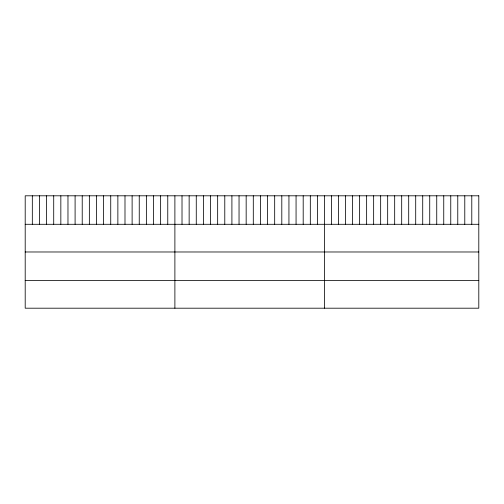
<?xml version="1.0" encoding="UTF-8"?>
<svg xmlns="http://www.w3.org/2000/svg" width="504" height="504" viewBox="0 0 504 504"><rect width="100%" height="100%" fill="white"/><g stroke="black" fill="none" stroke-linecap="round" stroke-linejoin="round"><path stroke-width="0.76" d="M25.2 224.293L478.8 224.293M25.2 251.981L478.8 251.981M25.2 280.507L478.8 280.507M471.788 195.804L471.788 224.293M464.783 195.804L464.783 224.293M457.771 195.804L457.771 224.293M450.759 195.804L450.759 224.293M443.747 195.804L443.747 224.293M436.741 195.804L436.741 224.293M429.729 195.804L429.729 224.293M422.717 195.804L422.717 224.293M415.706 195.804L415.706 224.293M408.7 195.804L408.7 224.293M401.688 195.804L401.688 224.293M394.676 195.804L394.676 224.293M387.671 195.804L387.671 224.293M380.659 195.804L380.659 224.293M373.647 195.804L373.647 224.293M366.635 195.804L366.635 224.293M359.629 195.804L359.629 224.293M352.617 195.804L352.617 224.293M345.605 195.804L345.605 224.293M338.594 195.804L338.594 224.293M331.588 195.804L331.588 224.293M324.576 195.804L324.576 308.196M317.451 195.804L317.451 224.293M310.319 195.804L310.319 224.293M303.194 195.804L303.194 224.293M296.062 195.804L296.062 224.293M288.937 195.804L288.937 224.293M281.805 195.804L281.805 224.293M274.68 195.804L274.68 224.293M267.555 195.804L267.555 224.293M260.423 195.804L260.423 224.293M253.298 195.804L253.298 224.293M246.166 195.804L246.166 224.293M239.041 195.804L239.041 224.293M231.909 195.804L231.909 224.293M224.784 195.804L224.784 224.293M217.659 195.804L217.659 224.293M210.527 195.804L210.527 224.293M203.402 195.804L203.402 224.293M196.27 195.804L196.27 224.293M189.145 195.804L189.145 224.293M182.013 195.804L182.013 224.293M174.888 195.804L174.888 308.196M167.763 195.804L167.763 224.293M160.631 195.804L160.631 224.293M153.506 195.804L153.506 224.293M146.374 195.804L146.374 224.293M139.249 195.804L139.249 224.293M132.117 195.804L132.117 224.293M124.992 195.804L124.992 224.293M117.867 195.804L117.867 224.293M110.735 195.804L110.735 224.293M103.61 195.804L103.61 224.293M96.478 195.804L96.478 224.293M89.353 195.804L89.353 224.293M82.221 195.804L82.221 224.293M75.096 195.804L75.096 224.293M67.971 195.804L67.971 224.293M60.839 195.804L60.839 224.293M53.714 195.804L53.714 224.293M46.582 195.804L46.582 224.293M39.457 195.804L39.457 224.293M32.325 195.804L32.325 224.293M478.8 195.804L25.2 195.804L25.2 308.196L478.8 308.196L478.8 195.804"/></g></svg>
